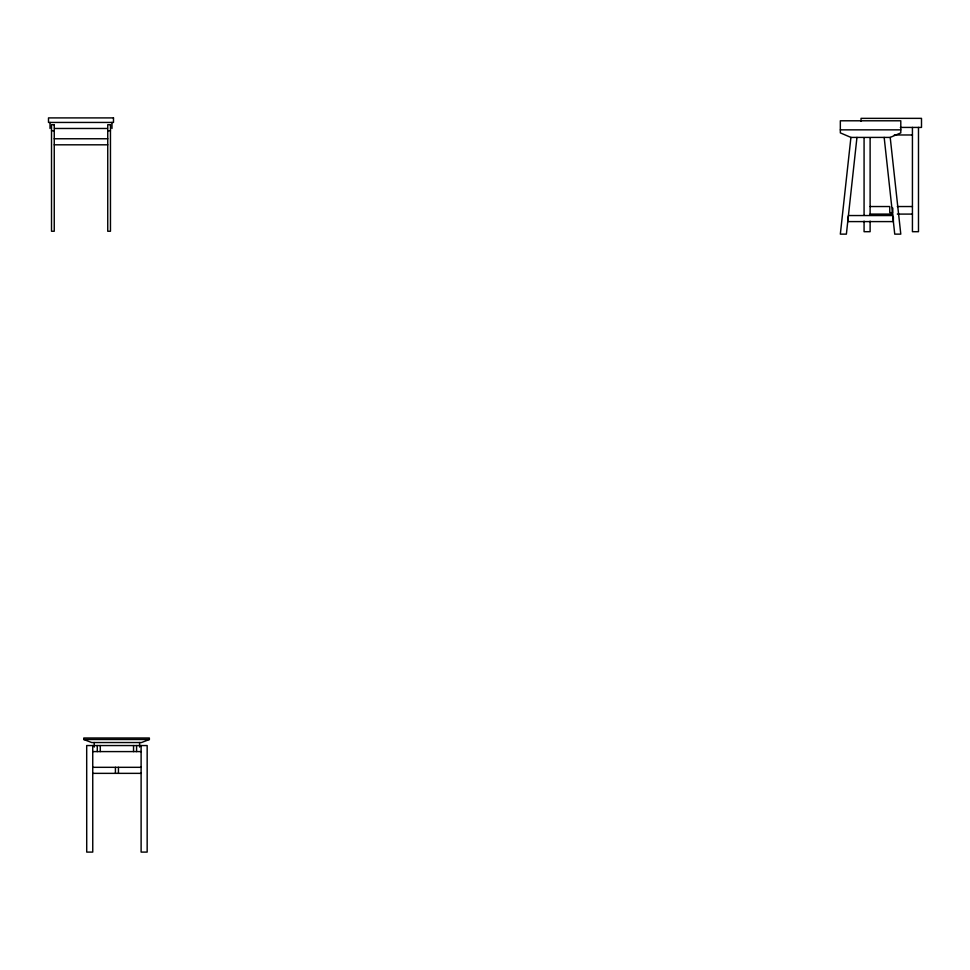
<?xml version="1.0" encoding="UTF-8"?>
<svg xmlns="http://www.w3.org/2000/svg" width="970" height="970" viewBox="0 0 970 970"><rect width="100%" height="100%" fill="white"/><g stroke="black" fill="none" stroke-linecap="round" stroke-linejoin="round"><path stroke-width="1.45" d="M850.92 137.413L890.205 137.413L900.79 132.878L900.79 120.789L840.335 120.789L840.335 132.878L850.92 137.413L840.335 234.134L846.386 234.134L856.959 137.413M149.368 739.504L141.511 742.535L91.689 742.535L83.784 739.504L83.784 738L149.368 738L149.368 739.504L83.784 739.504M900.342 127.422L921.5 127.422L921.5 118.352L861.045 118.352L861.045 121.371M54.55 128.476L107.44 128.476M840.335 129.847L900.79 129.847M51.519 130.744L54.247 130.744M107.743 130.744L110.459 130.744M894.291 134.975L912.43 134.975M54.247 138.758L107.743 138.758M54.247 144.809L107.743 144.809M870.114 206.537L889.757 206.537L889.757 212.588L892.788 212.588L892.788 208.053M897.323 206.537L912.43 206.537M870.114 214.091L892.788 214.091M897.323 214.091L912.43 214.091M848.41 215.546L892.715 215.546M92.744 751.592L141.123 751.592M92.744 767.318L141.123 767.318M92.744 773.357L141.123 773.357M890.205 137.413L900.79 234.134L894.74 234.134L884.167 137.413M918.481 127.422L918.481 231.697L912.43 231.697L912.43 127.422M893.37 217.062L893.37 221.596L847.756 221.596L847.756 217.062M870.114 138.007L870.114 215.073M870.114 221.124L870.114 231.697L864.076 231.697L864.076 221.124M864.076 138.007L864.076 215.073M141.111 745.554L141.111 852.096L147.161 852.096L147.161 745.554L86.694 745.554L86.718 852.096L92.756 852.096L92.744 745.554M139.595 742.535L139.595 747.07M136.576 745.554L136.576 751.592M133.545 745.554L133.545 751.592M118.437 767.318L118.437 773.357M115.418 767.318L115.418 773.357M111.974 122.438L111.974 128.476M100.298 745.554L100.298 751.592M97.279 745.554L97.279 751.592M94.26 742.535L94.26 747.07M50.016 122.438L50.016 128.476M113.49 117.903L48.5 117.903L48.5 122.438L113.49 122.438L113.49 117.903M54.247 124.706L51.519 124.706L51.519 231.248L54.247 231.248L54.247 124.706M110.459 124.706L107.743 124.706L107.743 231.248L110.459 231.248L110.459 124.706"/></g></svg>
